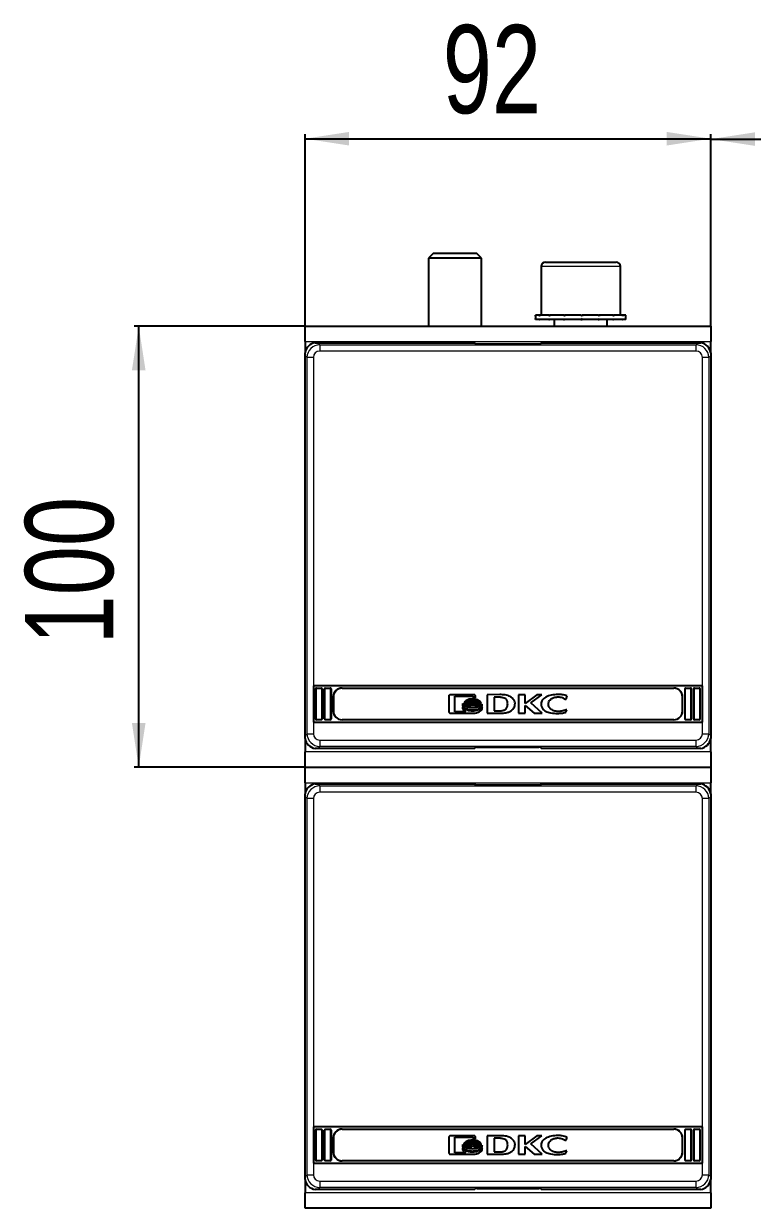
# Model space of a CAD drawing. Header units: millimetres. Extents: x 0 to 2227, y -1008 to 612.
# Drawn here: x -0.4 to 164.8, y 289.4 to 558 of the extents above; entities that cross this region are included whole.
import ezdxf

# ---------------------------------------------------------------- set-up
doc = ezdxf.new("R2010")
doc.units = ezdxf.units.MM
doc.layers.add('FORMAT', color=7, linetype='Continuous')
doc.styles.add('SLDTEXTSTYLE0', font='TXT', dxfattribs={"width": 0.75})
doc.dimstyles.new('SLDDIMSTYLE0', dxfattribs={"dimtxt": 20, "dimasz": 10, "dimexe": 0, "dimexo": 0.0625, "dimgap": 5, "dimtad": 2, "dimdec": 1, "dimrnd": 1e-09, "dimzin": 12, "dimdsep": 46, "dimtxsty": 'SLDTEXTSTYLE0', "dimsah": 1, "dimcen": 0.09, "dimadec": 0, "dimazin": 3, "dimtfac": 1, "dimtofl": 0, "dimtmove": 0, "dimatfit": 3, "dimfxl": 0, "dimfrac": 2, "dimtolj": 1, "dimtzin": 12, "dimarcsym": 0})

# ---------------------------------------------------------------- blocks, each defined once
blk = doc.blocks.new('_D')
at = {"layer": 'FORMAT'}
for p, q in [((63.38, 489.39), (24.69, 489.39)), ((25.69, 389.39), (25.69, 489.39)), ((63.38, 389.39), (24.69, 389.39))]:
    blk.add_line(p, q, dxfattribs=at)
for points in [[(25.69, 489.39), (24.15, 479.39), (27.23, 479.39)], [(25.69, 389.39), (27.23, 399.39), (24.15, 399.39)]]:
    blk.add_solid(points, dxfattribs=at)
at = {"layer": 'FORMAT', "insert": (-0.09, 417.22), "char_height": 20, "attachment_point": 1, "rotation": 90, "style": 'SLDTEXTSTYLE0'}
blk.add_mtext('100', dxfattribs=at)
blk = doc.blocks.new('_D_1')
at = {"layer": 'FORMAT'}
for p, q in [((63.39, 489.4), (63.39, 532.89)), ((63.39, 531.89), (155.39, 531.89)), ((155.39, 489.4), (155.39, 532.89))]:
    blk.add_line(p, q, dxfattribs=at)
for points in [[(63.39, 531.89), (73.39, 530.35), (73.39, 533.43)], [(155.39, 531.89), (145.39, 533.43), (145.39, 530.35)]]:
    blk.add_solid(points, dxfattribs=at)
at = {"layer": 'FORMAT', "insert": (94.61, 557.67), "char_height": 20, "attachment_point": 1, "style": 'SLDTEXTSTYLE0'}
blk.add_mtext('92', dxfattribs=at)
blk = doc.blocks.new('_D_2')
at = {"layer": 'FORMAT'}
for p, q in [((155.39, 489.4), (155.39, 532.81)), ((155.39, 531.81), (371.39, 531.81)), ((371.39, 489.4), (371.39, 532.81))]:
    blk.add_line(p, q, dxfattribs=at)
for points in [[(155.39, 531.81), (165.39, 530.27), (165.39, 533.34)], [(371.39, 531.81), (361.39, 533.34), (361.39, 530.27)]]:
    blk.add_solid(points, dxfattribs=at)
at = {"layer": 'FORMAT', "insert": (241.22, 557.59), "char_height": 20, "attachment_point": 1, "style": 'SLDTEXTSTYLE0'}
blk.add_mtext('216', dxfattribs=at)

msp = doc.modelspace()

# ---------------------------------------------------------------- linework, layer by layer
at = {"color": 7, "linetype": 'Continuous', "lineweight": 25}
for p, q in [((92.46, 505.89), (91.39, 504.82)), ((102.31, 505.89), (92.46, 505.89)), ((103.39, 504.82), (102.31, 505.89)), ((91.39, 504.82), (91.39, 489.39)), ((103.39, 504.82), (91.39, 504.82)), ((103.39, 489.39), (103.39, 504.82)), ((116.89, 502.89), (116.89, 491.89)), ((117.89, 503.89), (126.31, 503.89)), ((126.31, 503.89), (133.89, 503.89)), ((134.89, 491.89), (134.89, 502.89)), ((115.64, 491.89), (115.64, 490.89)), ((115.64, 491.89), (115.64, 491.64)), ((116.44, 491.89), (115.64, 491.89)), ((115.64, 491.89), (115.64, 491.89)), ((116.44, 491.89), (116.54, 491.89)), ((116.54, 491.89), (116.54, 491.64)), ((118.67, 491.89), (116.54, 491.89)), ((118.67, 491.89), (118.85, 491.89)), ((118.85, 491.89), (118.85, 491.64)), ((122.01, 491.89), (118.85, 491.89)), ((122.01, 491.89), (122.24, 491.89)), ((122.24, 491.89), (122.24, 491.64)), ((125.94, 491.89), (122.24, 491.89)), ((125.94, 491.89), (126.03, 491.89)), ((126.15, 491.89), (126.19, 491.89)), ((126.19, 491.89), (126.19, 491.64)), ((129.86, 491.89), (126.19, 491.89)), ((129.86, 491.89), (130.09, 491.89)), ((130.09, 491.89), (130.09, 491.64)), ((133.17, 491.89), (130.09, 491.89)), ((133.17, 491.89), (133.34, 491.89)), ((133.34, 491.89), (133.34, 491.64)), ((135.38, 491.89), (133.34, 491.89)), ((135.38, 491.89), (135.47, 491.89)), ((135.47, 491.89), (135.47, 491.64)), ((136.14, 491.89), (135.47, 491.89)), ((136.14, 490.89), (136.14, 491.89)), ((63.39, 489.39), (155.39, 489.39)), ((63.39, 485.89), (63.39, 489.39)), ((115.64, 490.89), (115.64, 491.14)), ((116.44, 490.89), (115.64, 490.89)), ((115.64, 490.89), (115.64, 490.89)), ((116.44, 490.89), (116.54, 490.89)), ((116.54, 490.89), (116.54, 491.14)), ((118.67, 490.89), (116.54, 490.89)), ((118.67, 490.89), (118.85, 490.89)), ((118.85, 490.89), (118.85, 491.14)), ((122.01, 490.89), (118.85, 490.89)), ((119.89, 490.89), (119.89, 489.39)), ((122.01, 490.89), (122.24, 490.89)), ((122.24, 490.89), (122.24, 491.14)), ((125.94, 490.89), (122.24, 490.89)), ((125.94, 490.89), (126.11, 490.89)), ((126.11, 490.89), (126.19, 490.89)), ((126.19, 490.89), (126.19, 491.14)), ((129.86, 490.89), (126.19, 490.89)), ((129.86, 490.89), (130.09, 490.89)), ((130.09, 490.89), (130.09, 491.14)), ((133.17, 490.89), (130.09, 490.89)), ((131.89, 489.39), (131.89, 490.89)), ((133.17, 490.89), (133.34, 490.89)), ((133.34, 490.89), (133.34, 491.14)), ((135.38, 490.89), (133.34, 490.89)), ((135.38, 490.89), (135.47, 490.89)), ((135.47, 490.89), (135.47, 491.14)), ((136.14, 490.89), (135.47, 490.89)), ((155.39, 489.39), (155.39, 485.89)), ((63.39, 485.89), (63.39, 483.37)), ((65.66, 485.64), (66.28, 485.64)), ((66.28, 485.64), (101.89, 485.64)), ((101.89, 485.64), (101.89, 485.51)), ((102.39, 485.37), (116.39, 485.37)), ((116.89, 485.51), (116.89, 485.64)), ((116.89, 485.64), (152.49, 485.64)), ((152.49, 485.64), (153.11, 485.64)), ((155.39, 483.37), (155.39, 485.89)), ((63.39, 482.74), (63.39, 483.37)), ((63.39, 396.54), (63.39, 482.74)), ((155.39, 483.37), (155.39, 482.74)), ((155.39, 482.74), (155.39, 396.54)), ((153.48, 407.84), (65.29, 407.84)), ((65.29, 407.84), (65.29, 399.64)), ((65.79, 400.34), (65.79, 407.14)), ((65.99, 407.34), (67.09, 407.34)), ((67.29, 407.14), (67.29, 400.34)), ((67.79, 400.34), (67.79, 407.14)), ((67.99, 407.34), (69.09, 407.34)), ((69.29, 407.14), (69.29, 400.34)), ((71.79, 407.34), (146.98, 407.34)), ((101.64, 405.84), (96.39, 405.84)), ((107.53, 405.86), (104.7, 405.84)), ((104.7, 405.84), (104.7, 401.64)), ((111.81, 405.84), (111.81, 401.64)), ((113.3, 405.84), (111.81, 405.84)), ((113.3, 403.87), (113.3, 405.84)), ((115.97, 405.84), (113.3, 403.87)), ((114.56, 403.98), (117.1, 405.84)), ((117.1, 405.84), (115.97, 405.84)), ((149.48, 407.14), (149.48, 400.34)), ((149.68, 407.34), (150.78, 407.34)), ((150.98, 400.34), (150.98, 407.14)), ((151.48, 407.14), (151.48, 400.34)), ((151.68, 407.34), (152.78, 407.34)), ((152.98, 400.34), (152.98, 407.14)), ((153.48, 399.64), (153.48, 407.84)), ((69.79, 402.14), (69.79, 405.34)), ((95.96, 405.4), (95.96, 402.08)), ((97.37, 405.51), (101.54, 405.51)), ((97.37, 401.97), (97.37, 405.51)), ((99.11, 403.83), (99.11, 403.38)), ((99.11, 403.11), (99.11, 402.65)), ((101.54, 405.51), (101.54, 405.12)), ((101.54, 405.12), (102.07, 405.12)), ((102.07, 405.12), (102.07, 405.4)), ((103.56, 403.27), (103.56, 403.72)), ((103.56, 402.54), (103.56, 403.01)), ((107.32, 405.28), (106.28, 405.26)), ((106.28, 405.26), (106.28, 402.16)), ((113.32, 403.41), (115.33, 401.64)), ((113.32, 401.64), (113.32, 403.41)), ((117.16, 401.64), (114.56, 403.98)), ((122.37, 404.82), (122.56, 404.82)), ((122.56, 404.82), (122.81, 405.55)), ((148.98, 402.14), (148.98, 405.34)), ((96.39, 401.64), (101.64, 401.64)), ((99.83, 401.96), (97.37, 401.97)), ((104.7, 401.64), (107.39, 401.65)), ((106.28, 402.16), (107.23, 402.18)), ((107.39, 401.65), (107.4, 401.65)), ((107.4, 401.65), (107.42, 401.65)), ((111.81, 401.64), (113.32, 401.64)), ((115.33, 401.64), (117.16, 401.64)), ((122.55, 401.88), (122.73, 402.42)), ((122.73, 402.42), (122.58, 402.42)), ((65.29, 399.64), (153.48, 399.64)), ((67.09, 400.14), (65.99, 400.14)), ((69.09, 400.14), (67.99, 400.14)), ((146.98, 400.14), (71.79, 400.14)), ((150.78, 400.14), (149.68, 400.14)), ((152.78, 400.14), (151.68, 400.14)), ((63.39, 395.92), (63.39, 396.54)), ((63.39, 395.92), (63.39, 392.89)), ((155.39, 396.54), (155.39, 395.92)), ((155.39, 392.89), (155.39, 395.92)), ((63.39, 389.39), (63.39, 392.89)), ((66.28, 393.64), (65.66, 393.64)), ((101.89, 393.64), (66.28, 393.64)), ((101.89, 393.64), (101.89, 393.78)), ((102.39, 393.91), (116.39, 393.91)), ((116.89, 393.78), (116.89, 393.64)), ((152.49, 393.64), (116.89, 393.64)), ((153.11, 393.64), (152.49, 393.64)), ((155.39, 392.89), (155.39, 389.39)), ((63.39, 385.89), (63.39, 389.39)), ((63.39, 389.39), (155.39, 389.39)), ((155.39, 389.39), (155.39, 385.89)), ((63.39, 385.89), (63.39, 383.37)), ((65.66, 385.64), (66.28, 385.64)), ((66.28, 385.64), (101.89, 385.64)), ((101.89, 385.64), (101.89, 385.51)), ((102.39, 385.37), (116.39, 385.37)), ((116.89, 385.51), (116.89, 385.64)), ((116.89, 385.64), (152.49, 385.64)), ((152.49, 385.64), (153.11, 385.64)), ((155.39, 383.37), (155.39, 385.89)), ((63.39, 382.74), (63.39, 383.37)), ((63.39, 296.54), (63.39, 382.74)), ((155.39, 383.37), (155.39, 382.74)), ((155.39, 382.74), (155.39, 296.54)), ((153.48, 307.84), (65.29, 307.84)), ((65.29, 307.84), (65.29, 299.64)), ((65.79, 300.34), (65.79, 307.14)), ((65.99, 307.34), (67.09, 307.34)), ((67.29, 307.14), (67.29, 300.34)), ((67.79, 300.34), (67.79, 307.14)), ((67.99, 307.34), (69.09, 307.34)), ((69.29, 307.14), (69.29, 300.34)), ((71.79, 307.34), (146.98, 307.34)), ((149.48, 307.14), (149.48, 300.34)), ((149.68, 307.34), (150.78, 307.34)), ((150.98, 300.34), (150.98, 307.14)), ((151.48, 307.14), (151.48, 300.34)), ((151.68, 307.34), (152.78, 307.34)), ((152.98, 300.34), (152.98, 307.14)), ((153.48, 299.64), (153.48, 307.84)), ((69.79, 302.14), (69.79, 305.34)), ((95.96, 305.4), (95.96, 302.08)), ((101.64, 305.84), (96.39, 305.84)), ((97.37, 305.51), (101.54, 305.51)), ((97.37, 301.97), (97.37, 305.51)), ((99.11, 303.83), (99.11, 303.38)), ((101.54, 305.51), (101.54, 305.12)), ((101.54, 305.12), (102.07, 305.12)), ((102.07, 305.12), (102.07, 305.4)), ((103.56, 303.27), (103.56, 303.72)), ((107.53, 305.86), (104.7, 305.84)), ((104.7, 305.84), (104.7, 301.64)), ((107.32, 305.28), (106.28, 305.26)), ((106.28, 305.26), (106.28, 302.16)), ((113.3, 305.84), (111.81, 305.84)), ((111.81, 305.84), (111.81, 301.64)), ((113.3, 303.87), (113.3, 305.84)), ((115.97, 305.84), (113.3, 303.87)), ((114.56, 303.98), (117.1, 305.84)), ((117.16, 301.64), (114.56, 303.98)), ((117.1, 305.84), (115.97, 305.84)), ((122.37, 304.82), (122.56, 304.82)), ((122.56, 304.82), (122.81, 305.55)), ((148.98, 302.14), (148.98, 305.34)), ((96.39, 301.64), (101.64, 301.64)), ((99.83, 301.96), (97.37, 301.97)), ((99.11, 303.11), (99.11, 302.65)), ((103.56, 302.54), (103.56, 303.01)), ((104.7, 301.64), (107.39, 301.65)), ((106.28, 302.16), (107.23, 302.18)), ((107.39, 301.65), (107.4, 301.65)), ((107.4, 301.65), (107.42, 301.65)), ((111.81, 301.64), (113.32, 301.64)), ((113.32, 303.41), (115.33, 301.64)), ((113.32, 301.64), (113.32, 303.41)), ((115.33, 301.64), (117.16, 301.64)), ((122.55, 301.88), (122.73, 302.42)), ((122.73, 302.42), (122.58, 302.42)), ((65.29, 299.64), (153.48, 299.64)), ((67.09, 300.14), (65.99, 300.14)), ((69.09, 300.14), (67.99, 300.14)), ((146.98, 300.14), (71.79, 300.14)), ((150.78, 300.14), (149.68, 300.14)), ((152.78, 300.14), (151.68, 300.14)), ((63.39, 295.92), (63.39, 296.54)), ((63.39, 295.92), (63.39, 292.89)), ((155.39, 296.54), (155.39, 295.92)), ((155.39, 292.89), (155.39, 295.92)), ((63.39, 289.39), (63.39, 292.89)), ((66.28, 293.64), (65.66, 293.64)), ((101.89, 293.64), (66.28, 293.64)), ((101.89, 293.64), (101.89, 293.78)), ((102.39, 293.91), (116.39, 293.91)), ((116.89, 293.78), (116.89, 293.64)), ((152.49, 293.64), (116.89, 293.64)), ((153.11, 293.64), (152.49, 293.64)), ((155.39, 292.89), (155.39, 289.39)), ((155.39, 289.39), (63.39, 289.39))]:
    msp.add_line(p, q, dxfattribs=at)
at = {"color": 8, "linetype": 'Continuous', "lineweight": 18}
for p, q in [((126.36, 502.89), (116.89, 502.89)), ((134.89, 502.89), (126.36, 502.89)), ((63.39, 485.89), (155.39, 485.89)), ((66.28, 485.64), (66.74, 485.19)), ((66.74, 485.19), (66.74, 483.74)), ((66.74, 485.19), (152.04, 485.19)), ((152.04, 483.74), (66.74, 483.74)), ((152.04, 485.19), (152.49, 485.64)), ((152.04, 483.74), (152.04, 485.19)), ((63.84, 482.29), (63.39, 482.74)), ((65.29, 482.29), (63.84, 482.29)), ((63.84, 396.99), (63.84, 482.29)), ((65.29, 482.29), (65.29, 407.84)), ((153.48, 407.84), (153.48, 482.29)), ((154.93, 482.29), (153.48, 482.29)), ((155.39, 482.74), (154.93, 482.29)), ((154.93, 482.29), (154.93, 396.99)), ((65.79, 400.34), (65.79, 407.14)), ((65.79, 407.14), (65.89, 407.14)), ((65.79, 407.14), (65.79, 407.14)), ((65.89, 407.14), (65.89, 400.34)), ((65.99, 407.24), (65.99, 407.34)), ((65.99, 407.34), (67.09, 407.34)), ((65.99, 407.34), (65.99, 407.34)), ((67.09, 407.24), (65.99, 407.24)), ((67.09, 407.24), (67.09, 407.34)), ((67.09, 407.34), (67.09, 407.34)), ((67.19, 400.34), (67.19, 407.14)), ((67.19, 407.14), (67.29, 407.14)), ((67.29, 407.14), (67.29, 400.34)), ((67.29, 407.14), (67.29, 407.14)), ((67.79, 407.14), (67.89, 407.14)), ((67.79, 400.34), (67.79, 407.14)), ((67.79, 407.14), (67.79, 407.14)), ((67.89, 407.14), (67.89, 400.34)), ((67.99, 407.24), (67.99, 407.34)), ((67.99, 407.34), (69.09, 407.34)), ((67.99, 407.34), (67.99, 407.34)), ((69.09, 407.24), (67.99, 407.24)), ((69.09, 407.24), (69.09, 407.34)), ((69.09, 407.34), (69.09, 407.34)), ((69.19, 400.34), (69.19, 407.14)), ((69.19, 407.14), (69.29, 407.14)), ((69.29, 407.14), (69.29, 400.34)), ((69.29, 407.14), (69.29, 407.14)), ((71.79, 407.34), (146.98, 407.34)), ((71.79, 407.24), (71.79, 407.34)), ((71.79, 407.34), (71.79, 407.34)), ((146.98, 407.24), (71.79, 407.24)), ((146.98, 407.34), (146.98, 407.24)), ((146.98, 407.34), (146.98, 407.34)), ((149.49, 407.14), (149.48, 407.14)), ((149.49, 407.14), (149.59, 407.14)), ((149.49, 400.34), (149.49, 407.14)), ((149.59, 407.14), (149.59, 400.34)), ((149.68, 407.34), (149.68, 407.24)), ((149.68, 407.34), (150.78, 407.34)), ((149.68, 407.34), (149.68, 407.34)), ((150.78, 407.24), (149.68, 407.24)), ((150.78, 407.34), (150.78, 407.24)), ((150.78, 407.34), (150.78, 407.34)), ((150.88, 400.34), (150.88, 407.14)), ((150.88, 407.14), (150.98, 407.14)), ((150.98, 407.14), (150.98, 400.34)), ((150.98, 407.14), (150.98, 407.14)), ((151.49, 407.14), (151.48, 407.14)), ((151.49, 400.34), (151.49, 407.14)), ((151.59, 407.14), (151.49, 407.14)), ((151.59, 407.14), (151.59, 400.34)), ((151.68, 407.24), (151.68, 407.34)), ((151.68, 407.34), (152.78, 407.34)), ((151.68, 407.34), (151.68, 407.34)), ((152.78, 407.24), (151.68, 407.24)), ((152.78, 407.24), (152.78, 407.34)), ((152.78, 407.34), (152.78, 407.34)), ((152.88, 400.34), (152.88, 407.14)), ((152.98, 407.14), (152.88, 407.14)), ((152.98, 407.14), (152.98, 400.34)), ((152.98, 407.14), (152.98, 407.14)), ((69.79, 402.14), (69.79, 405.34)), ((69.89, 405.34), (69.79, 405.34)), ((69.79, 405.34), (69.79, 405.34)), ((69.89, 405.34), (69.89, 402.14)), ((148.88, 402.14), (148.88, 405.34)), ((148.98, 405.34), (148.88, 405.34)), ((148.98, 405.34), (148.98, 402.14)), ((148.98, 405.34), (148.98, 405.34)), ((65.79, 400.34), (65.89, 400.34)), ((65.79, 400.34), (65.79, 400.34)), ((65.99, 400.24), (67.09, 400.24)), ((65.99, 400.14), (65.99, 400.24)), ((67.09, 400.14), (67.09, 400.24)), ((67.19, 400.34), (67.29, 400.34)), ((67.29, 400.34), (67.29, 400.34)), ((67.79, 400.34), (67.89, 400.34)), ((67.79, 400.34), (67.79, 400.34)), ((67.99, 400.24), (69.09, 400.24)), ((67.99, 400.14), (67.99, 400.24)), ((69.09, 400.14), (69.09, 400.24)), ((69.19, 400.34), (69.29, 400.34)), ((69.29, 400.34), (69.29, 400.34)), ((69.89, 402.14), (69.79, 402.14)), ((69.79, 402.14), (69.79, 402.14)), ((71.79, 400.24), (146.98, 400.24)), ((71.79, 400.24), (71.79, 400.14)), ((146.98, 400.14), (146.98, 400.24)), ((148.98, 402.14), (148.88, 402.14)), ((148.98, 402.14), (148.98, 402.14)), ((149.48, 400.34), (149.49, 400.34)), ((149.49, 400.34), (149.59, 400.34)), ((149.68, 400.24), (150.78, 400.24)), ((149.68, 400.24), (149.68, 400.14)), ((150.78, 400.24), (150.78, 400.14)), ((150.88, 400.34), (150.98, 400.34)), ((150.98, 400.34), (150.98, 400.34)), ((151.48, 400.34), (151.49, 400.34)), ((151.59, 400.34), (151.49, 400.34)), ((151.68, 400.24), (152.78, 400.24)), ((151.68, 400.14), (151.68, 400.24)), ((152.78, 400.14), (152.78, 400.24)), ((152.98, 400.34), (152.88, 400.34)), ((152.98, 400.34), (152.98, 400.34)), ((65.29, 399.64), (65.29, 396.99)), ((67.09, 400.14), (65.99, 400.14)), ((65.99, 400.14), (65.99, 400.14)), ((67.09, 400.14), (67.09, 400.14)), ((69.09, 400.14), (67.99, 400.14)), ((67.99, 400.14), (67.99, 400.14)), ((69.09, 400.14), (69.09, 400.14)), ((146.98, 400.14), (71.79, 400.14)), ((71.79, 400.14), (71.79, 400.14)), ((146.98, 400.14), (146.98, 400.14)), ((150.78, 400.14), (149.68, 400.14)), ((149.68, 400.14), (149.68, 400.14)), ((150.78, 400.14), (150.78, 400.14)), ((152.78, 400.14), (151.68, 400.14)), ((151.68, 400.14), (151.68, 400.14)), ((152.78, 400.14), (152.78, 400.14)), ((153.48, 396.99), (153.48, 399.64)), ((63.39, 396.54), (63.84, 396.99)), ((63.84, 396.99), (65.29, 396.99)), ((66.74, 395.54), (152.04, 395.54)), ((66.74, 395.54), (66.74, 394.09)), ((152.04, 394.09), (152.04, 395.54)), ((153.48, 396.99), (154.93, 396.99)), ((154.93, 396.99), (155.39, 396.54)), ((155.39, 392.89), (63.39, 392.89)), ((66.74, 394.09), (66.28, 393.64)), ((152.04, 394.09), (66.74, 394.09)), ((152.49, 393.64), (152.04, 394.09)), ((63.39, 385.89), (155.39, 385.89)), ((66.28, 385.64), (66.74, 385.19)), ((66.74, 385.19), (66.74, 383.74)), ((66.74, 385.19), (152.04, 385.19)), ((152.04, 385.19), (152.49, 385.64)), ((152.04, 383.74), (152.04, 385.19)), ((63.84, 382.29), (63.39, 382.74)), ((65.29, 382.29), (63.84, 382.29)), ((63.84, 296.99), (63.84, 382.29)), ((65.29, 382.29), (65.29, 307.84)), ((152.04, 383.74), (66.74, 383.74)), ((153.48, 307.84), (153.48, 382.29)), ((154.93, 382.29), (153.48, 382.29)), ((155.39, 382.74), (154.93, 382.29)), ((154.93, 382.29), (154.93, 296.99)), ((65.79, 300.34), (65.79, 307.14)), ((65.79, 307.14), (65.89, 307.14)), ((65.79, 307.14), (65.79, 307.14)), ((65.89, 307.14), (65.89, 300.34)), ((65.99, 307.24), (65.99, 307.34)), ((65.99, 307.34), (67.09, 307.34)), ((65.99, 307.34), (65.99, 307.34)), ((67.09, 307.24), (65.99, 307.24)), ((67.09, 307.24), (67.09, 307.34)), ((67.09, 307.34), (67.09, 307.34)), ((67.19, 300.34), (67.19, 307.14)), ((67.19, 307.14), (67.29, 307.14)), ((67.29, 307.14), (67.29, 300.34)), ((67.29, 307.14), (67.29, 307.14)), ((67.79, 307.14), (67.89, 307.14)), ((67.79, 300.34), (67.79, 307.14)), ((67.79, 307.14), (67.79, 307.14)), ((67.89, 307.14), (67.89, 300.34)), ((67.99, 307.24), (67.99, 307.34)), ((67.99, 307.34), (69.09, 307.34)), ((67.99, 307.34), (67.99, 307.34)), ((69.09, 307.24), (67.99, 307.24)), ((69.09, 307.24), (69.09, 307.34)), ((69.09, 307.34), (69.09, 307.34)), ((69.19, 300.34), (69.19, 307.14)), ((69.19, 307.14), (69.29, 307.14)), ((69.29, 307.14), (69.29, 300.34)), ((69.29, 307.14), (69.29, 307.14)), ((71.79, 307.34), (146.98, 307.34)), ((71.79, 307.24), (71.79, 307.34)), ((71.79, 307.34), (71.79, 307.34)), ((146.98, 307.24), (71.79, 307.24)), ((146.98, 307.34), (146.98, 307.24)), ((146.98, 307.34), (146.98, 307.34)), ((149.49, 307.14), (149.48, 307.14)), ((149.49, 307.14), (149.59, 307.14)), ((149.49, 300.34), (149.49, 307.14)), ((149.59, 307.14), (149.59, 300.34)), ((149.68, 307.34), (150.78, 307.34)), ((149.68, 307.34), (149.68, 307.24)), ((149.68, 307.34), (149.68, 307.34)), ((150.78, 307.24), (149.68, 307.24)), ((150.78, 307.34), (150.78, 307.24)), ((150.78, 307.34), (150.78, 307.34)), ((150.88, 300.34), (150.88, 307.14)), ((150.88, 307.14), (150.98, 307.14)), ((150.98, 307.14), (150.98, 300.34)), ((150.98, 307.14), (150.98, 307.14)), ((151.49, 307.14), (151.48, 307.14)), ((151.49, 300.34), (151.49, 307.14)), ((151.59, 307.14), (151.49, 307.14)), ((151.59, 307.14), (151.59, 300.34)), ((151.68, 307.24), (151.68, 307.34)), ((151.68, 307.34), (152.78, 307.34)), ((151.68, 307.34), (151.68, 307.34)), ((152.78, 307.24), (151.68, 307.24)), ((152.78, 307.24), (152.78, 307.34)), ((152.78, 307.34), (152.78, 307.34)), ((152.88, 300.34), (152.88, 307.14)), ((152.98, 307.14), (152.88, 307.14)), ((152.98, 307.14), (152.98, 300.34)), ((152.98, 307.14), (152.98, 307.14)), ((69.79, 302.14), (69.79, 305.34)), ((69.89, 305.34), (69.79, 305.34)), ((69.79, 305.34), (69.79, 305.34)), ((69.89, 305.34), (69.89, 302.14)), ((148.88, 302.14), (148.88, 305.34)), ((148.98, 305.34), (148.88, 305.34)), ((148.98, 305.34), (148.98, 302.14)), ((148.98, 305.34), (148.98, 305.34)), ((69.89, 302.14), (69.79, 302.14)), ((69.79, 302.14), (69.79, 302.14)), ((148.98, 302.14), (148.88, 302.14)), ((148.98, 302.14), (148.98, 302.14)), ((65.29, 299.64), (65.29, 296.99)), ((65.79, 300.34), (65.89, 300.34)), ((65.79, 300.34), (65.79, 300.34)), ((65.99, 300.24), (67.09, 300.24)), ((65.99, 300.14), (65.99, 300.24)), ((67.09, 300.14), (65.99, 300.14)), ((65.99, 300.14), (65.99, 300.14)), ((67.09, 300.14), (67.09, 300.24)), ((67.09, 300.14), (67.09, 300.14)), ((67.19, 300.34), (67.29, 300.34)), ((67.29, 300.34), (67.29, 300.34)), ((67.79, 300.34), (67.89, 300.34)), ((67.79, 300.34), (67.79, 300.34)), ((67.99, 300.24), (69.09, 300.24)), ((67.99, 300.14), (67.99, 300.24)), ((69.09, 300.14), (67.99, 300.14)), ((67.99, 300.14), (67.99, 300.14)), ((69.09, 300.14), (69.09, 300.24)), ((69.09, 300.14), (69.09, 300.14)), ((69.19, 300.34), (69.29, 300.34)), ((69.29, 300.34), (69.29, 300.34)), ((71.79, 300.24), (146.98, 300.24)), ((71.79, 300.24), (71.79, 300.14)), ((146.98, 300.14), (71.79, 300.14)), ((71.79, 300.14), (71.79, 300.14)), ((146.98, 300.14), (146.98, 300.24)), ((146.98, 300.14), (146.98, 300.14)), ((149.48, 300.34), (149.49, 300.34)), ((149.49, 300.34), (149.59, 300.34)), ((149.68, 300.24), (150.78, 300.24)), ((149.68, 300.24), (149.68, 300.14)), ((150.78, 300.14), (149.68, 300.14)), ((149.68, 300.14), (149.68, 300.14)), ((150.78, 300.24), (150.78, 300.14)), ((150.78, 300.14), (150.78, 300.14)), ((150.88, 300.34), (150.98, 300.34)), ((150.98, 300.34), (150.98, 300.34)), ((151.48, 300.34), (151.49, 300.34)), ((151.59, 300.34), (151.49, 300.34)), ((151.68, 300.14), (151.68, 300.24)), ((151.68, 300.24), (152.78, 300.24)), ((152.78, 300.14), (151.68, 300.14)), ((151.68, 300.14), (151.68, 300.14)), ((152.78, 300.14), (152.78, 300.24)), ((152.78, 300.14), (152.78, 300.14)), ((152.98, 300.34), (152.88, 300.34)), ((152.98, 300.34), (152.98, 300.34)), ((153.48, 296.99), (153.48, 299.64)), ((63.39, 296.54), (63.84, 296.99)), ((63.84, 296.99), (65.29, 296.99)), ((66.74, 295.54), (152.04, 295.54)), ((66.74, 295.54), (66.74, 294.09)), ((152.04, 294.09), (152.04, 295.54)), ((153.48, 296.99), (154.93, 296.99)), ((154.93, 296.99), (155.39, 296.54)), ((155.39, 292.89), (63.39, 292.89)), ((66.74, 294.09), (66.28, 293.64)), ((152.04, 294.09), (66.74, 294.09)), ((152.49, 293.64), (152.04, 294.09))]:
    msp.add_line(p, q, dxfattribs=at)
at = {"color": 7, "linetype": 'Continuous', "lineweight": 25}
for centre, radius, start, end in [((117.89, 502.89), 1, 90, 180), ((133.89, 502.89), 1, 0, 90), ((65.99, 407.14), 0.2, 90, 180), ((67.09, 407.14), 0.2, 360, 90), ((67.99, 407.14), 0.2, 90, 180), ((69.09, 407.14), 0.2, 360, 90), ((71.79, 405.34), 2, 90, 180), ((146.98, 405.34), 2, 360, 90), ((149.68, 407.14), 0.2, 90, 180), ((150.78, 407.14), 0.2, 360, 90), ((151.68, 407.14), 0.2, 90, 180), ((152.78, 407.14), 0.2, 0, 90), ((65.99, 400.34), 0.2, 180, 270), ((67.09, 400.34), 0.2, 270, 360), ((67.99, 400.34), 0.2, 180, 270), ((69.09, 400.34), 0.2, 270, 360), ((71.79, 402.14), 2, 180, 270), ((146.98, 402.14), 2, 270, 360), ((149.68, 400.34), 0.2, 180, 270), ((150.78, 400.34), 0.2, 270, 360), ((151.68, 400.34), 0.2, 180, 270), ((152.78, 400.34), 0.2, 270, 0), ((65.99, 307.14), 0.2, 90, 180), ((67.09, 307.14), 0.2, 360, 90), ((67.99, 307.14), 0.2, 90, 180), ((69.09, 307.14), 0.2, 360, 90), ((71.79, 305.34), 2, 90, 180), ((146.98, 305.34), 2, 360, 90), ((149.68, 307.14), 0.2, 90, 180), ((150.78, 307.14), 0.2, 360, 90), ((151.68, 307.14), 0.2, 90, 180), ((152.78, 307.14), 0.2, 0, 90), ((71.79, 302.14), 2, 180, 270), ((146.98, 302.14), 2, 270, 360), ((65.99, 300.34), 0.2, 180, 270), ((67.09, 300.34), 0.2, 270, 360), ((67.99, 300.34), 0.2, 180, 270), ((69.09, 300.34), 0.2, 270, 360), ((149.68, 300.34), 0.2, 180, 270), ((150.78, 300.34), 0.2, 270, 360), ((151.68, 300.34), 0.2, 180, 270), ((152.78, 300.34), 0.2, 270, 0)]:
    msp.add_arc(centre, radius, start, end, dxfattribs=at)
at = {"color": 8, "linetype": 'Continuous', "lineweight": 18}
for centre, radius, start, end in [((65.99, 407.14), 0.198, 90, 180), ((65.99, 407.14), 0.0982, 90, 180), ((67.09, 407.14), 0.198, 360, 90), ((67.09, 407.14), 0.0982, 0, 90), ((67.99, 407.14), 0.198, 90, 180), ((67.99, 407.14), 0.0982, 90, 180), ((69.09, 407.14), 0.198, 360, 90), ((69.09, 407.14), 0.0982, 0, 90), ((71.79, 405.34), 2, 90, 180), ((71.79, 405.34), 1.9, 90, 180), ((146.98, 405.34), 2, 360, 90), ((146.98, 405.34), 1.9, 360, 90), ((149.68, 407.14), 0.198, 90, 180), ((149.68, 407.14), 0.0982, 90, 180), ((150.78, 407.14), 0.198, 360, 90), ((150.78, 407.14), 0.0982, 360, 90), ((151.68, 407.14), 0.198, 90, 180), ((151.68, 407.14), 0.0982, 90, 180), ((152.78, 407.14), 0.198, 0, 90), ((152.78, 407.14), 0.0982, 0, 90), ((65.99, 400.34), 0.198, 180, 270), ((65.99, 400.34), 0.0982, 180, 270), ((67.09, 400.34), 0.0982, 270, 0), ((67.09, 400.34), 0.198, 270, 360), ((67.99, 400.34), 0.198, 180, 270), ((67.99, 400.34), 0.0982, 180, 270), ((69.09, 400.34), 0.0982, 270, 0), ((69.09, 400.34), 0.198, 270, 360), ((71.79, 402.14), 2, 180, 270), ((71.79, 402.14), 1.9, 180, 270), ((146.98, 402.14), 1.9, 270, 360), ((146.98, 402.14), 2, 270, 360), ((149.68, 400.34), 0.198, 180, 270), ((149.68, 400.34), 0.0982, 180, 270), ((150.78, 400.34), 0.0982, 270, 360), ((150.78, 400.34), 0.198, 270, 360), ((151.68, 400.34), 0.198, 180, 270), ((151.68, 400.34), 0.0982, 180, 270), ((152.78, 400.34), 0.0982, 270, 0), ((152.78, 400.34), 0.198, 270, 0), ((65.99, 307.14), 0.198, 90, 180), ((65.99, 307.14), 0.0982, 90, 180), ((67.09, 307.14), 0.198, 360, 90), ((67.09, 307.14), 0.0982, 0, 90), ((67.99, 307.14), 0.198, 90, 180), ((67.99, 307.14), 0.0982, 90, 180), ((69.09, 307.14), 0.198, 360, 90), ((69.09, 307.14), 0.0982, 0, 90), ((71.79, 305.34), 2, 90, 180), ((71.79, 305.34), 1.9, 90, 180), ((146.98, 305.34), 2, 360, 90), ((146.98, 305.34), 1.9, 360, 90), ((149.68, 307.14), 0.198, 90, 180), ((149.68, 307.14), 0.0982, 90, 180), ((150.78, 307.14), 0.198, 360, 90), ((150.78, 307.14), 0.0982, 360, 90), ((151.68, 307.14), 0.198, 90, 180), ((151.68, 307.14), 0.0982, 90, 180), ((152.78, 307.14), 0.198, 0, 90), ((152.78, 307.14), 0.0982, 0, 90), ((71.79, 302.14), 2, 180, 270), ((71.79, 302.14), 1.9, 180, 270), ((146.98, 302.14), 1.9, 270, 360), ((146.98, 302.14), 2, 270, 360), ((65.99, 300.34), 0.198, 180, 270), ((65.99, 300.34), 0.0982, 180, 270), ((67.09, 300.34), 0.0982, 270, 0), ((67.09, 300.34), 0.198, 270, 360), ((67.99, 300.34), 0.198, 180, 270), ((67.99, 300.34), 0.0982, 180, 270), ((69.09, 300.34), 0.0982, 270, 0), ((69.09, 300.34), 0.198, 270, 360), ((149.68, 300.34), 0.198, 180, 270), ((149.68, 300.34), 0.0982, 180, 270), ((150.78, 300.34), 0.0982, 270, 360), ((150.78, 300.34), 0.198, 270, 360), ((151.68, 300.34), 0.198, 180, 270), ((151.68, 300.34), 0.0982, 180, 270), ((152.78, 300.34), 0.0982, 270, 0), ((152.78, 300.34), 0.198, 270, 0)]:
    msp.add_arc(centre, radius, start, end, dxfattribs=at)
at = {"color": 7, "linetype": 'Continuous', "lineweight": 25}
for centre, major_axis, ratio, start_param, end_param in [((66.44, 482.59), (2.27, -2.27), 0.935113, 2.575748, 3.707437), ((102.39, 485.51), (0.5, 0), 0.267949, 3.141593, 4.712389), ((116.39, 485.51), (0.5, 0), 0.267949, 4.712389, 6.283185), ((152.33, 482.59), (-2.27, -2.27), 0.935113, 2.575748, 3.707437), ((66.44, 396.69), (2.27, 2.27), 0.935113, 2.575748, 3.707437), ((152.33, 396.69), (-2.27, 2.27), 0.935113, 2.575748, 3.707437), ((102.39, 393.78), (0.5, 0), 0.267949, 1.570796, 3.141593), ((116.39, 393.78), (0.5, 0), 0.267949, 0, 1.570796), ((66.44, 382.59), (2.27, -2.27), 0.935113, 2.575748, 3.707437), ((102.39, 385.51), (0.5, 0), 0.267949, 3.141593, 4.712389), ((116.39, 385.51), (0.5, 0), 0.267949, 4.712389, 6.283185), ((152.33, 382.59), (-2.27, -2.27), 0.935113, 2.575748, 3.707437), ((66.44, 296.69), (2.27, 2.27), 0.935113, 2.575748, 3.707437), ((152.33, 296.69), (-2.27, 2.27), 0.935113, 2.575748, 3.707437), ((102.39, 293.78), (0.5, 0), 0.267949, 1.570796, 3.141593), ((116.39, 293.78), (0.5, 0), 0.267949, 0, 1.570796)]:
    msp.add_ellipse(centre, major_axis=major_axis, ratio=ratio, start_param=start_param, end_param=end_param, dxfattribs=at)
at = {"color": 8, "linetype": 'Continuous', "lineweight": 18}
for centre, major_axis, ratio, start_param, end_param in [((66.84, 482.19), (2.13, -2.13), 0.997754, 2.389713, 3.893472), ((66.84, 482.19), (1.13, -1.13), 0.935113, 2.389713, 3.893472), ((151.93, 482.19), (2.13, 2.13), 0.997754, 5.531306, 7.035065), ((151.93, 482.19), (-1.13, -1.13), 0.935113, 2.389713, 3.893472), ((66.84, 397.1), (2.13, 2.13), 0.997754, 2.389713, 3.893472), ((66.84, 397.1), (1.13, 1.13), 0.935113, 2.389713, 3.893472), ((151.93, 397.1), (-1.13, 1.13), 0.935113, 2.389713, 3.893472), ((151.93, 397.1), (-2.13, 2.13), 0.997754, 2.389713, 3.893472), ((66.84, 382.19), (2.13, -2.13), 0.997754, 2.389713, 3.893472), ((151.93, 382.19), (2.13, 2.13), 0.997754, 5.531306, 7.035065), ((66.84, 382.19), (1.13, -1.13), 0.935113, 2.389713, 3.893472), ((151.93, 382.19), (-1.13, -1.13), 0.935113, 2.389713, 3.893472), ((66.84, 297.1), (2.13, 2.13), 0.997754, 2.389713, 3.893472), ((66.84, 297.1), (1.13, 1.13), 0.935113, 2.389713, 3.893472), ((151.93, 297.1), (-1.13, 1.13), 0.935113, 2.389713, 3.893472), ((151.93, 297.1), (-2.13, 2.13), 0.997754, 2.389713, 3.893472)]:
    msp.add_ellipse(centre, major_axis=major_axis, ratio=ratio, start_param=start_param, end_param=end_param, dxfattribs=at)
at = {"color": 7, "linetype": 'Continuous', "lineweight": 25}
for points, knots in [([(115.64, 491.64), (115.64, 491.68), (115.64, 491.75), (115.64, 491.83), (115.64, 491.87), (115.64, 491.89)], [0, 0, 0, 0, 0.499981, 0.749988, 1, 1, 1, 1]), ([(116.54, 491.64), (116.52, 491.68), (116.49, 491.75), (116.46, 491.83), (116.44, 491.87), (116.44, 491.89)], [0, 0, 0, 0, 0.4999808, 0.7499881, 1, 1, 1, 1]), ([(118.85, 491.64), (118.82, 491.68), (118.78, 491.75), (118.72, 491.83), (118.69, 491.87), (118.67, 491.89)], [0, 0, 0, 0, 0.499981, 0.749988, 1, 1, 1, 1]), ([(122.24, 491.64), (122.2, 491.68), (122.15, 491.75), (122.07, 491.83), (122.03, 491.87), (122.01, 491.89)], [0, 0, 0, 0, 0.499981, 0.749988, 1, 1, 1, 1]), ([(126.19, 491.64), (126.15, 491.68), (126.08, 491.75), (126, 491.83), (125.96, 491.87), (125.94, 491.89)], [0, 0, 0, 0, 0.499981, 0.749988, 1, 1, 1, 1]), ([(126.19, 491.64), (126.17, 491.71), (126.15, 491.84), (126.12, 491.88), (126.11, 491.89)], [0, 0, 0, 0, 0.561794, 1, 1, 1, 1]), ([(130.09, 491.64), (130.05, 491.68), (129.99, 491.75), (129.91, 491.83), (129.88, 491.87), (129.86, 491.89)], [0, 0, 0, 0, 0.499981, 0.749988, 1, 1, 1, 1]), ([(133.34, 491.64), (133.32, 491.68), (133.27, 491.75), (133.21, 491.83), (133.19, 491.87), (133.17, 491.89)], [0, 0, 0, 0, 0.499981, 0.749988, 1, 1, 1, 1]), ([(135.47, 491.64), (135.45, 491.68), (135.43, 491.75), (135.4, 491.83), (135.38, 491.87), (135.38, 491.89)], [0, 0, 0, 0, 0.499981, 0.749988, 1, 1, 1, 1]), ([(115.64, 490.89), (115.64, 490.91), (115.64, 490.95), (115.64, 491.04), (115.64, 491.1), (115.64, 491.14)], [0, 0, 0, 0, 0.25014, 0.50028, 1, 1, 1, 1]), ([(116.44, 490.89), (116.44, 490.91), (116.46, 490.95), (116.49, 491.04), (116.52, 491.1), (116.54, 491.14)], [0, 0, 0, 0, 0.25014, 0.50028, 1, 1, 1, 1]), ([(118.67, 490.89), (118.69, 490.91), (118.72, 490.95), (118.78, 491.04), (118.82, 491.1), (118.85, 491.14)], [0, 0, 0, 0, 0.25014, 0.50028, 1, 1, 1, 1]), ([(122.01, 490.89), (122.03, 490.91), (122.07, 490.95), (122.15, 491.04), (122.2, 491.1), (122.24, 491.14)], [0, 0, 0, 0, 0.25014, 0.50028, 1, 1, 1, 1]), ([(125.94, 490.89), (125.96, 490.91), (126, 490.95), (126.08, 491.04), (126.15, 491.1), (126.19, 491.14)], [0, 0, 0, 0, 0.2501401, 0.5002802, 1, 1, 1, 1]), ([(126.19, 491.14), (126.17, 491.07), (126.15, 490.94), (126.12, 490.91), (126.11, 490.89)], [0, 0, 0, 0, 0.561794, 1, 1, 1, 1]), ([(129.86, 490.89), (129.88, 490.91), (129.91, 490.95), (129.99, 491.04), (130.05, 491.1), (130.09, 491.14)], [0, 0, 0, 0, 0.25014, 0.50028, 1, 1, 1, 1]), ([(133.17, 490.89), (133.19, 490.91), (133.21, 490.95), (133.27, 491.04), (133.32, 491.1), (133.34, 491.14)], [0, 0, 0, 0, 0.25014, 0.50028, 1, 1, 1, 1]), ([(135.38, 490.89), (135.38, 490.91), (135.4, 490.95), (135.43, 491.04), (135.45, 491.1), (135.47, 491.14)], [0, 0, 0, 0, 0.25014, 0.50028, 1, 1, 1, 1]), ([(96.39, 405.84), (96.33, 405.83), (96.2, 405.82), (96.06, 405.7), (95.97, 405.56), (95.96, 405.45), (95.96, 405.4)], [0, 0, 0, 0, 0.281303, 0.555629, 0.773878, 1, 1, 1, 1]), ([(102.07, 405.4), (102.06, 405.47), (102.05, 405.6), (101.93, 405.74), (101.79, 405.83), (101.69, 405.84), (101.64, 405.84)], [0, 0, 0, 0, 0.2852483, 0.5605631, 0.7771515, 1, 1, 1, 1]), ([(109.89, 405.42), (109.74, 405.5), (109.38, 405.67), (108.58, 405.82), (107.94, 405.84), (107.53, 405.86)], [0, 0, 0, 0, 0.216742, 0.489643, 1, 1, 1, 1]), ([(120.7, 405.9), (120.2, 405.87), (119.27, 405.81), (118.05, 405.37), (117.28, 404.8), (116.94, 404.24), (116.9, 403.94), (116.89, 403.8)], [0, 0, 0, 0, 0.3156741, 0.5895198, 0.8131992, 0.9090264, 1, 1, 1, 1]), ([(122.81, 405.55), (122.44, 405.66), (121.75, 405.86), (121.04, 405.89), (120.7, 405.9)], [0, 0, 0, 0, 0.5368, 1, 1, 1, 1]), ([(101.36, 402.83), (101.06, 402.84), (100.51, 402.87), (99.83, 403.12), (99.34, 403.43), (99.18, 403.7), (99.11, 403.83)], [0, 0, 0, 0, 0.341641, 0.638783, 0.834973, 1, 1, 1, 1]), ([(99.11, 403.38), (99.17, 403.27), (99.29, 403.04), (99.63, 402.79), (100.3, 402.46), (100.91, 402.41), (101.36, 402.38)], [0, 0, 0, 0, 0.13872, 0.298957, 0.48357, 1, 1, 1, 1]), ([(101.36, 402.11), (101.06, 402.13), (100.51, 402.16), (99.83, 402.4), (99.34, 402.71), (99.18, 402.99), (99.11, 403.11)], [0, 0, 0, 0, 0.34171, 0.638876, 0.835038, 1, 1, 1, 1]), ([(101.36, 404.89), (101.11, 404.87), (100.64, 404.84), (100.06, 404.61), (99.64, 404.32), (99.49, 404.07), (99.42, 403.96)], [0, 0, 0, 0, 0.32886, 0.621368, 0.822445, 1, 1, 1, 1]), ([(99.42, 403.96), (99.44, 403.92), (99.46, 403.86), (99.5, 403.81), (99.51, 403.78)], [0, 0, 0, 0, 0.5566473, 1, 1, 1, 1]), ([(99.51, 403.78), (99.62, 403.9), (99.85, 404.17), (100.49, 404.47), (101.02, 404.52), (101.36, 404.55)], [0, 0, 0, 0, 0.235625, 0.507433, 1, 1, 1, 1]), ([(101.36, 404.35), (100.96, 404.31), (100.43, 404.26), (99.86, 403.94), (99.68, 403.77), (99.59, 403.68)], [0, 0, 0, 0, 0.607099, 0.813781, 1, 1, 1, 1]), ([(99.59, 403.68), (99.62, 403.65), (99.68, 403.59), (99.74, 403.54), (99.77, 403.52)], [0, 0, 0, 0, 0.548878, 1, 1, 1, 1]), ([(99.77, 403.52), (100.03, 403.67), (100.52, 403.96), (101.09, 403.99), (101.36, 404.01)], [0, 0, 0, 0, 0.5210892, 1, 1, 1, 1]), ([(101.36, 403.79), (101.06, 403.77), (100.56, 403.74), (100.12, 403.51), (99.93, 403.42)], [0, 0, 0, 0, 0.591571, 1, 1, 1, 1]), ([(99.93, 403.42), (100, 403.38), (100.12, 403.32), (100.25, 403.28), (100.31, 403.26)], [0, 0, 0, 0, 0.5418477, 1, 1, 1, 1]), ([(100.31, 403.26), (100.49, 403.32), (100.84, 403.43), (101.19, 403.44), (101.36, 403.45)], [0, 0, 0, 0, 0.540329, 1, 1, 1, 1]), ([(103.31, 403.92), (103.26, 404.02), (103.15, 404.24), (102.85, 404.49), (102.28, 404.8), (101.75, 404.85), (101.36, 404.89)], [0, 0, 0, 0, 0.149079, 0.314363, 0.498773, 1, 1, 1, 1]), ([(101.36, 404.55), (101.58, 404.54), (102.01, 404.51), (102.55, 404.32), (102.96, 404.08), (103.13, 403.87), (103.21, 403.77)], [0, 0, 0, 0, 0.322978, 0.614423, 0.818337, 1, 1, 1, 1]), ([(103.13, 403.67), (103.02, 403.78), (102.78, 404.01), (102.17, 404.28), (101.68, 404.32), (101.36, 404.35)], [0, 0, 0, 0, 0.239541, 0.512395, 1, 1, 1, 1]), ([(101.36, 404.01), (101.7, 403.98), (102.27, 403.94), (102.75, 403.64), (102.94, 403.52)], [0, 0, 0, 0, 0.5984258, 1, 1, 1, 1]), ([(102.78, 403.42), (102.54, 403.53), (102.09, 403.75), (101.59, 403.78), (101.36, 403.79)], [0, 0, 0, 0, 0.528395, 1, 1, 1, 1]), ([(103.56, 403.72), (103.49, 403.63), (103.35, 403.42), (103.01, 403.19), (102.36, 402.9), (101.78, 402.86), (101.36, 402.83)], [0, 0, 0, 0, 0.141525, 0.304329, 0.489562, 1, 1, 1, 1]), ([(101.36, 403.45), (101.56, 403.44), (101.92, 403.42), (102.26, 403.31), (102.4, 403.26)], [0, 0, 0, 0, 0.579402, 1, 1, 1, 1]), ([(101.36, 402.38), (101.64, 402.39), (102.16, 402.42), (102.81, 402.64), (103.3, 402.91), (103.48, 403.16), (103.56, 403.27)], [0, 0, 0, 0, 0.33644, 0.632575, 0.831337, 1, 1, 1, 1]), ([(103.56, 403.01), (103.49, 402.91), (103.35, 402.71), (103.01, 402.48), (102.36, 402.19), (101.78, 402.14), (101.36, 402.11)], [0, 0, 0, 0, 0.141571, 0.304387, 0.489612, 1, 1, 1, 1]), ([(102.4, 403.26), (102.47, 403.29), (102.6, 403.33), (102.73, 403.39), (102.78, 403.42)], [0, 0, 0, 0, 0.5753959, 1, 1, 1, 1]), ([(102.94, 403.52), (102.98, 403.54), (103.05, 403.59), (103.11, 403.65), (103.13, 403.67)], [0, 0, 0, 0, 0.569699, 1, 1, 1, 1]), ([(103.21, 403.77), (103.23, 403.8), (103.27, 403.84), (103.3, 403.9), (103.31, 403.92)], [0, 0, 0, 0, 0.5646322, 1, 1, 1, 1]), ([(107.23, 402.18), (107.51, 402.18), (108.02, 402.19), (108.63, 402.35), (109, 402.62), (109.19, 402.91), (109.31, 403.3), (109.32, 403.59), (109.33, 403.75)], [0, 0, 0, 0, 0.274676, 0.503042, 0.607381, 0.716579, 0.843412, 1, 1, 1, 1]), ([(107.98, 405.22), (107.85, 405.23), (107.63, 405.26), (107.41, 405.27), (107.32, 405.28)], [0, 0, 0, 0, 0.586635, 1, 1, 1, 1]), ([(109.33, 403.75), (109.32, 403.88), (109.32, 404.12), (109.25, 404.45), (109.12, 404.71), (108.89, 404.94), (108.49, 405.11), (108.16, 405.18), (107.98, 405.22)], [0, 0, 0, 0, 0.176808, 0.319231, 0.43938, 0.552395, 0.749205, 1, 1, 1, 1]), ([(109.17, 401.79), (109.39, 401.86), (109.81, 401.99), (110.34, 402.35), (110.74, 402.81), (110.97, 403.33), (111.03, 403.89), (110.87, 404.47), (110.49, 405.01), (110.1, 405.28), (109.89, 405.42)], [0, 0, 0, 0, 0.138091, 0.265455, 0.384013, 0.496103, 0.605759, 0.71979, 0.847662, 1, 1, 1, 1]), ([(116.89, 403.8), (116.91, 403.58), (116.94, 403.14), (117.32, 402.53), (118.04, 402), (119.2, 401.64), (120.14, 401.6), (120.69, 401.59)], [0, 0, 0, 0, 0.130532, 0.266031, 0.423997, 0.666819, 1, 1, 1, 1]), ([(118.56, 403.7), (118.58, 403.86), (118.62, 404.2), (118.92, 404.64), (119.38, 405.02), (120, 405.29), (120.49, 405.33), (120.74, 405.35)], [0, 0, 0, 0, 0.165415, 0.334737, 0.516014, 0.747902, 1, 1, 1, 1]), ([(120.74, 402.04), (120.42, 402.07), (119.81, 402.13), (119.1, 402.55), (118.65, 403.1), (118.59, 403.5), (118.56, 403.7)], [0, 0, 0, 0, 0.317455, 0.60205, 0.80504, 1, 1, 1, 1]), ([(120.74, 405.35), (121.08, 405.32), (121.67, 405.27), (122.16, 404.95), (122.37, 404.82)], [0, 0, 0, 0, 0.5796082, 1, 1, 1, 1]), ([(95.96, 402.08), (95.97, 402.01), (95.98, 401.89), (96.1, 401.74), (96.24, 401.65), (96.34, 401.64), (96.39, 401.64)], [0, 0, 0, 0, 0.285197, 0.560428, 0.777044, 1, 1, 1, 1]), ([(99.11, 402.65), (99.14, 402.57), (99.22, 402.41), (99.46, 402.17), (99.69, 402.04), (99.83, 401.96)], [0, 0, 0, 0, 0.244932, 0.514807, 1, 1, 1, 1]), ([(101.64, 401.64), (101.85, 401.66), (102.29, 401.71), (102.84, 401.95), (103.3, 402.21), (103.48, 402.44), (103.56, 402.54)], [0, 0, 0, 0, 0.289383, 0.600301, 0.822929, 1, 1, 1, 1]), ([(107.42, 401.65), (107.52, 401.66), (107.75, 401.66), (107.97, 401.67), (108.08, 401.67)], [0, 0, 0, 0, 0.486421, 1, 1, 1, 1]), ([(108.08, 401.67), (108.28, 401.68), (108.65, 401.7), (109.01, 401.76), (109.17, 401.79)], [0, 0, 0, 0, 0.55183, 1, 1, 1, 1]), ([(120.69, 401.59), (121.05, 401.6), (121.68, 401.63), (122.29, 401.8), (122.55, 401.88)], [0, 0, 0, 0, 0.577653, 1, 1, 1, 1]), ([(122.58, 402.42), (122.25, 402.3), (121.66, 402.08), (121.03, 402.05), (120.74, 402.04)], [0, 0, 0, 0, 0.547643, 1, 1, 1, 1]), ([(96.39, 305.84), (96.33, 305.83), (96.2, 305.82), (96.06, 305.7), (95.97, 305.56), (95.96, 305.45), (95.96, 305.4)], [0, 0, 0, 0, 0.281303, 0.555629, 0.773878, 1, 1, 1, 1]), ([(101.36, 302.83), (101.06, 302.84), (100.51, 302.87), (99.83, 303.12), (99.34, 303.43), (99.18, 303.7), (99.11, 303.83)], [0, 0, 0, 0, 0.341641, 0.638783, 0.834973, 1, 1, 1, 1]), ([(101.36, 304.89), (101.11, 304.87), (100.64, 304.84), (100.06, 304.61), (99.64, 304.32), (99.49, 304.07), (99.42, 303.96)], [0, 0, 0, 0, 0.32886, 0.621368, 0.822445, 1, 1, 1, 1]), ([(99.42, 303.96), (99.44, 303.92), (99.46, 303.86), (99.5, 303.81), (99.51, 303.78)], [0, 0, 0, 0, 0.556647, 1, 1, 1, 1]), ([(99.51, 303.78), (99.62, 303.9), (99.85, 304.17), (100.49, 304.47), (101.02, 304.52), (101.36, 304.55)], [0, 0, 0, 0, 0.235625, 0.507433, 1, 1, 1, 1]), ([(101.36, 304.35), (100.96, 304.31), (100.43, 304.26), (99.86, 303.94), (99.68, 303.77), (99.59, 303.68)], [0, 0, 0, 0, 0.607099, 0.813781, 1, 1, 1, 1]), ([(99.59, 303.68), (99.62, 303.65), (99.68, 303.59), (99.74, 303.54), (99.77, 303.52)], [0, 0, 0, 0, 0.548878, 1, 1, 1, 1]), ([(99.77, 303.52), (100.03, 303.67), (100.52, 303.96), (101.09, 303.99), (101.36, 304.01)], [0, 0, 0, 0, 0.5210892, 1, 1, 1, 1]), ([(101.36, 303.79), (101.06, 303.77), (100.56, 303.74), (100.12, 303.51), (99.93, 303.42)], [0, 0, 0, 0, 0.591571, 1, 1, 1, 1]), ([(103.31, 303.92), (103.26, 304.02), (103.15, 304.24), (102.85, 304.49), (102.28, 304.8), (101.75, 304.85), (101.36, 304.89)], [0, 0, 0, 0, 0.149079, 0.314363, 0.498773, 1, 1, 1, 1]), ([(101.36, 304.55), (101.58, 304.54), (102.01, 304.51), (102.55, 304.32), (102.96, 304.08), (103.13, 303.87), (103.21, 303.77)], [0, 0, 0, 0, 0.322978, 0.614423, 0.818337, 1, 1, 1, 1]), ([(103.13, 303.67), (103.02, 303.78), (102.78, 304.01), (102.17, 304.28), (101.68, 304.32), (101.36, 304.35)], [0, 0, 0, 0, 0.239541, 0.512395, 1, 1, 1, 1]), ([(101.36, 304.01), (101.7, 303.98), (102.27, 303.94), (102.75, 303.64), (102.94, 303.52)], [0, 0, 0, 0, 0.598426, 1, 1, 1, 1]), ([(102.78, 303.42), (102.54, 303.53), (102.09, 303.75), (101.59, 303.78), (101.36, 303.79)], [0, 0, 0, 0, 0.528395, 1, 1, 1, 1]), ([(103.56, 303.72), (103.49, 303.63), (103.35, 303.42), (103.01, 303.19), (102.36, 302.9), (101.78, 302.86), (101.36, 302.83)], [0, 0, 0, 0, 0.141525, 0.3043294, 0.4895621, 1, 1, 1, 1]), ([(102.07, 305.4), (102.06, 305.47), (102.05, 305.6), (101.93, 305.74), (101.79, 305.83), (101.69, 305.84), (101.64, 305.84)], [0, 0, 0, 0, 0.285248, 0.560563, 0.777151, 1, 1, 1, 1]), ([(102.94, 303.52), (102.98, 303.54), (103.05, 303.59), (103.11, 303.65), (103.13, 303.67)], [0, 0, 0, 0, 0.569699, 1, 1, 1, 1]), ([(103.21, 303.77), (103.23, 303.8), (103.27, 303.84), (103.3, 303.9), (103.31, 303.92)], [0, 0, 0, 0, 0.564632, 1, 1, 1, 1]), ([(107.23, 302.18), (107.51, 302.18), (108.02, 302.19), (108.63, 302.35), (109, 302.62), (109.19, 302.91), (109.31, 303.3), (109.32, 303.59), (109.33, 303.75)], [0, 0, 0, 0, 0.274676, 0.503042, 0.607381, 0.716579, 0.843412, 1, 1, 1, 1]), ([(107.98, 305.22), (107.85, 305.23), (107.63, 305.26), (107.41, 305.27), (107.32, 305.28)], [0, 0, 0, 0, 0.586635, 1, 1, 1, 1]), ([(109.89, 305.42), (109.74, 305.5), (109.38, 305.67), (108.58, 305.82), (107.94, 305.84), (107.53, 305.86)], [0, 0, 0, 0, 0.216742, 0.489643, 1, 1, 1, 1]), ([(109.33, 303.75), (109.32, 303.88), (109.32, 304.12), (109.25, 304.45), (109.12, 304.71), (108.89, 304.94), (108.49, 305.11), (108.16, 305.18), (107.98, 305.22)], [0, 0, 0, 0, 0.176808, 0.319231, 0.43938, 0.552395, 0.749205, 1, 1, 1, 1]), ([(109.17, 301.79), (109.39, 301.86), (109.81, 301.99), (110.34, 302.35), (110.74, 302.81), (110.97, 303.33), (111.03, 303.89), (110.87, 304.47), (110.49, 305.01), (110.1, 305.28), (109.89, 305.42)], [0, 0, 0, 0, 0.1380907, 0.2654555, 0.3840135, 0.4961027, 0.6057595, 0.7197905, 0.8476619, 1, 1, 1, 1]), ([(120.7, 305.9), (120.2, 305.87), (119.27, 305.81), (118.05, 305.37), (117.28, 304.8), (116.94, 304.24), (116.9, 303.94), (116.89, 303.8)], [0, 0, 0, 0, 0.315674, 0.58952, 0.813199, 0.909026, 1, 1, 1, 1]), ([(116.89, 303.8), (116.91, 303.58), (116.94, 303.14), (117.32, 302.53), (118.04, 302), (119.2, 301.64), (120.14, 301.6), (120.69, 301.59)], [0, 0, 0, 0, 0.130532, 0.266031, 0.423997, 0.666819, 1, 1, 1, 1]), ([(118.56, 303.7), (118.58, 303.86), (118.62, 304.2), (118.92, 304.64), (119.38, 305.02), (120, 305.29), (120.49, 305.33), (120.74, 305.35)], [0, 0, 0, 0, 0.1654149, 0.3347375, 0.5160143, 0.747902, 1, 1, 1, 1]), ([(120.74, 302.04), (120.42, 302.07), (119.81, 302.13), (119.1, 302.55), (118.65, 303.1), (118.59, 303.5), (118.56, 303.7)], [0, 0, 0, 0, 0.3174553, 0.6020501, 0.8050401, 1, 1, 1, 1]), ([(122.81, 305.55), (122.44, 305.66), (121.75, 305.86), (121.04, 305.89), (120.7, 305.9)], [0, 0, 0, 0, 0.5368, 1, 1, 1, 1]), ([(120.74, 305.35), (121.08, 305.32), (121.67, 305.27), (122.16, 304.95), (122.37, 304.82)], [0, 0, 0, 0, 0.5796082, 1, 1, 1, 1]), ([(95.96, 302.08), (95.97, 302.01), (95.98, 301.89), (96.1, 301.74), (96.24, 301.65), (96.34, 301.64), (96.39, 301.64)], [0, 0, 0, 0, 0.285197, 0.560428, 0.777044, 1, 1, 1, 1]), ([(99.11, 303.38), (99.17, 303.27), (99.29, 303.04), (99.63, 302.79), (100.3, 302.46), (100.91, 302.41), (101.36, 302.38)], [0, 0, 0, 0, 0.13872, 0.298957, 0.48357, 1, 1, 1, 1]), ([(101.36, 302.11), (101.06, 302.13), (100.51, 302.16), (99.83, 302.4), (99.34, 302.71), (99.18, 302.99), (99.11, 303.11)], [0, 0, 0, 0, 0.34171, 0.638876, 0.835038, 1, 1, 1, 1]), ([(99.11, 302.65), (99.14, 302.57), (99.22, 302.41), (99.46, 302.17), (99.69, 302.04), (99.83, 301.96)], [0, 0, 0, 0, 0.244932, 0.514807, 1, 1, 1, 1]), ([(99.93, 303.42), (100, 303.38), (100.12, 303.32), (100.25, 303.28), (100.31, 303.26)], [0, 0, 0, 0, 0.541848, 1, 1, 1, 1]), ([(100.31, 303.26), (100.49, 303.32), (100.84, 303.43), (101.19, 303.44), (101.36, 303.45)], [0, 0, 0, 0, 0.540329, 1, 1, 1, 1]), ([(101.36, 303.45), (101.56, 303.44), (101.92, 303.42), (102.26, 303.31), (102.4, 303.26)], [0, 0, 0, 0, 0.579402, 1, 1, 1, 1]), ([(101.36, 302.38), (101.64, 302.39), (102.16, 302.42), (102.81, 302.64), (103.3, 302.91), (103.48, 303.16), (103.56, 303.27)], [0, 0, 0, 0, 0.33644, 0.632575, 0.831337, 1, 1, 1, 1]), ([(103.56, 303.01), (103.49, 302.91), (103.35, 302.71), (103.01, 302.48), (102.36, 302.19), (101.78, 302.14), (101.36, 302.11)], [0, 0, 0, 0, 0.141571, 0.304387, 0.489612, 1, 1, 1, 1]), ([(101.64, 301.64), (101.85, 301.66), (102.29, 301.71), (102.84, 301.95), (103.3, 302.21), (103.48, 302.44), (103.56, 302.54)], [0, 0, 0, 0, 0.289383, 0.600301, 0.822929, 1, 1, 1, 1]), ([(102.4, 303.26), (102.47, 303.29), (102.6, 303.33), (102.73, 303.39), (102.78, 303.42)], [0, 0, 0, 0, 0.5753959, 1, 1, 1, 1]), ([(107.42, 301.65), (107.52, 301.66), (107.75, 301.66), (107.97, 301.67), (108.08, 301.67)], [0, 0, 0, 0, 0.486421, 1, 1, 1, 1]), ([(108.08, 301.67), (108.28, 301.68), (108.65, 301.7), (109.01, 301.76), (109.17, 301.79)], [0, 0, 0, 0, 0.55183, 1, 1, 1, 1]), ([(120.69, 301.59), (121.05, 301.6), (121.68, 301.63), (122.29, 301.8), (122.55, 301.88)], [0, 0, 0, 0, 0.5776526, 1, 1, 1, 1]), ([(122.58, 302.42), (122.25, 302.3), (121.66, 302.08), (121.03, 302.05), (120.74, 302.04)], [0, 0, 0, 0, 0.547643, 1, 1, 1, 1])]:
    msp.add_open_spline(points, degree=3, knots=knots, dxfattribs=at)

# ---------------------------------------------------------------- dimensions: what is measured, and where the dimension line sits
at = {"layer": 'FORMAT'}
for base, p1, p2, angle, picture, middle in [((155.39, 531.89), (63.39, 489.39), (155.39, 489.39), 0, '_D_1', (109.39, 531.89)), ((371.39, 531.81), (155.39, 489.39), (371.39, 489.39), 0, '_D_2', (263.39, 531.81)), ((25.69, 489.39), (63.39, 389.39), (63.39, 489.39), 90, '_D', (25.69, 439.39))]:
    dim = msp.add_linear_dim(base=base, p1=p1, p2=p2, angle=angle, dimstyle='SLDDIMSTYLE0', dxfattribs=at)
    dim.commit()
    dim.dimension.update_dxf_attribs({"geometry": picture, "text_midpoint": middle, "dimtype": 160})

doc.saveas('drawing.dxf')
